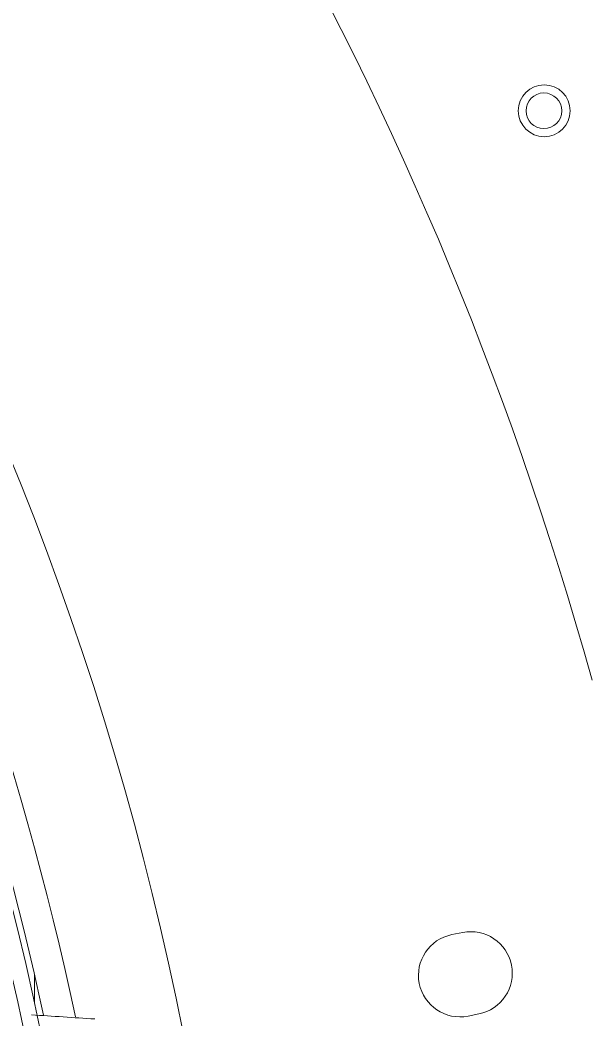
# Model space of a CAD drawing. Header units: millimetres. Extents: x 113490 to 142599, y -20467 to 115.
# Drawn here: x 130548.5 to 130636.7, y -10194.1 to -10040 of the extents above; entities that cross this region are included whole.
import ezdxf

# ---------------------------------------------------------------- set-up
doc = ezdxf.new("R2010")
doc.units = ezdxf.units.MM
doc.layers.add('DV3_0', color=7, linetype='Continuous')

msp = doc.modelspace()

# ---------------------------------------------------------------- linework, layer by layer
at = {"layer": 'DV3_0', "color": 7, "linetype": 'Continuous', "lineweight": 15}
for p, q in [((130616.79, -10180.71), (130615.13, -10181.04)), ((130550.73, -10191.66), (130550.73, -10187.08)), ((130617.62, -10193.6), (130619.29, -10193.26))]:
    msp.add_line(p, q, dxfattribs=at)
for centre, radius in [((130629.36, -10053.99), 4), ((130629.32, -10053.99), 2.75)]:
    msp.add_circle(centre, radius, dxfattribs=at)
for centre, radius, start, end in [((130105.24, -10288.99), 551.5, 15.4775, 74.5225), ((130105.24, -10288.99), 456, 316.0129, 45.5635), ((130105.24, -10288.99), 477.5, 316.9802, 43.0198), ((130105.24, -10288.99), 453.5, 315.9918, 45.5613), ((130105.24, -10288.99), 457, 12.0648, 38.7918), ((130618.04, -10186.99), 6.4, 281.25, 101.25), ((130616.37, -10187.32), 6.4, 101.25, 281.25), ((130435.61, -12030.74), 1840.9, 86.12402, 86.42814)]:
    msp.add_arc(centre, radius, start, end, dxfattribs=at)
at = {"layer": 'DV3_0', "color": 7, "linetype": 'Continuous', "lineweight": 20}
msp.add_arc((130105.24, -10288.99), 461.75, 11.9044, 42.2304, dxfattribs=at)

doc.saveas('drawing.dxf')
